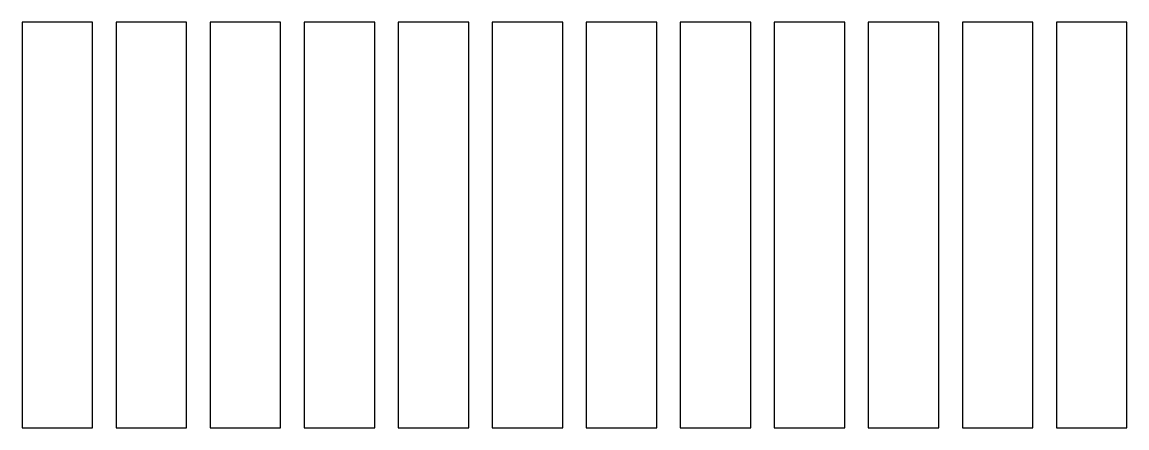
# Model space of a CAD drawing. Header units: millimetres. Extents: x -920231 to -841213, y -17301 to 22361.
# Drawn here: x -880414 to -875714, y -10941 to -9216 of the extents above; entities that cross this region are included whole.
import ezdxf
from ezdxf.xclip import XClip

# ---------------------------------------------------------------- set-up
doc = ezdxf.new("R2010")
doc.units = ezdxf.units.MM
doc.header["$XCLIPFRAME"] = 0
doc.layers.add('000 - WIPEOUT', color=250, linetype='Continuous')
doc.layers.add('A11_ALU.SOLID SHEET', color=2, linetype='Continuous')

# ---------------------------------------------------------------- blocks, each defined once
blk = doc.blocks.new('*U1490')
at = {"color": 3}
for points in [[(-862.5, 4150), (862.5, 4150), (862.5, 3850), (-862.5, 3850)], [(-862.5, 3750), (862.5, 3750), (862.5, 3450), (-862.5, 3450)], [(-862.5, 3350), (862.5, 3350), (862.5, 3050), (-862.5, 3050)], [(-862.5, 2950), (862.5, 2950), (862.5, 2650), (-862.5, 2650)], [(-862.5, 2550), (862.5, 2550), (862.5, 2250), (-862.5, 2250)], [(-862.5, 2150), (862.5, 2150), (862.5, 1850), (-862.5, 1850)], [(-862.5, 1750), (862.5, 1750), (862.5, 1450), (-862.5, 1450)], [(-862.5, 1350), (862.5, 1350), (862.5, 1050), (-862.5, 1050)], [(-862.5, 950), (862.5, 950), (862.5, 650), (-862.5, 650)], [(-862.5, 550), (862.5, 550), (862.5, 250), (-862.5, 250)], [(-862.5, 150), (862.5, 150), (862.5, -150), (-862.5, -150)], [(-862.5, -250), (862.5, -250), (862.5, -550), (-862.5, -550)]]:
    blk.add_wipeout(points, dxfattribs=at).dxf.layer = '000 - WIPEOUT'
at = {"layer": 'A11_ALU.SOLID SHEET', "color": 0, "linetype": 'ByBlock'}
for points in [[(-862.5, 3850), (862.5, 3850), (862.5, 4150), (-862.5, 4150)], [(-862.5, 3450), (862.5, 3450), (862.5, 3750), (-862.5, 3750)], [(-862.5, 3050), (862.5, 3050), (862.5, 3350), (-862.5, 3350)], [(-862.5, 2650), (862.5, 2650), (862.5, 2950), (-862.5, 2950)], [(-862.5, 2250), (862.5, 2250), (862.5, 2550), (-862.5, 2550)], [(-862.5, 1850), (862.5, 1850), (862.5, 2150), (-862.5, 2150)], [(-862.5, 1450), (862.5, 1450), (862.5, 1750), (-862.5, 1750)], [(-862.5, 1050), (862.5, 1050), (862.5, 1350), (-862.5, 1350)], [(-862.5, 650), (862.5, 650), (862.5, 950), (-862.5, 950)], [(-862.5, 250), (862.5, 250), (862.5, 550), (-862.5, 550)], [(-862.5, -150), (862.5, -150), (862.5, 150), (-862.5, 150)], [(-862.5, -550), (862.5, -550), (862.5, -250), (-862.5, -250)]]:
    blk.add_lwpolyline(points, close=True, dxfattribs=at)
blk = doc.blocks.new('*U1512')
at = {"layer": 'A11_ALU.SOLID SHEET', "linetype": 'ByBlock', "rotation": 90}
blk.add_blockref('*U1490', (-131582, -13657.5), dxfattribs=at)

msp = doc.modelspace()

# ---------------------------------------------------------------- block references
ref = msp.add_blockref('*U1512', (-744682.4, 3579))
XClip(ref).set_block_clipping_path([(-170955.001718735, -20880.0077451951), (-101425.4223389953, 14393.0014498747)])

doc.saveas('drawing.dxf')
